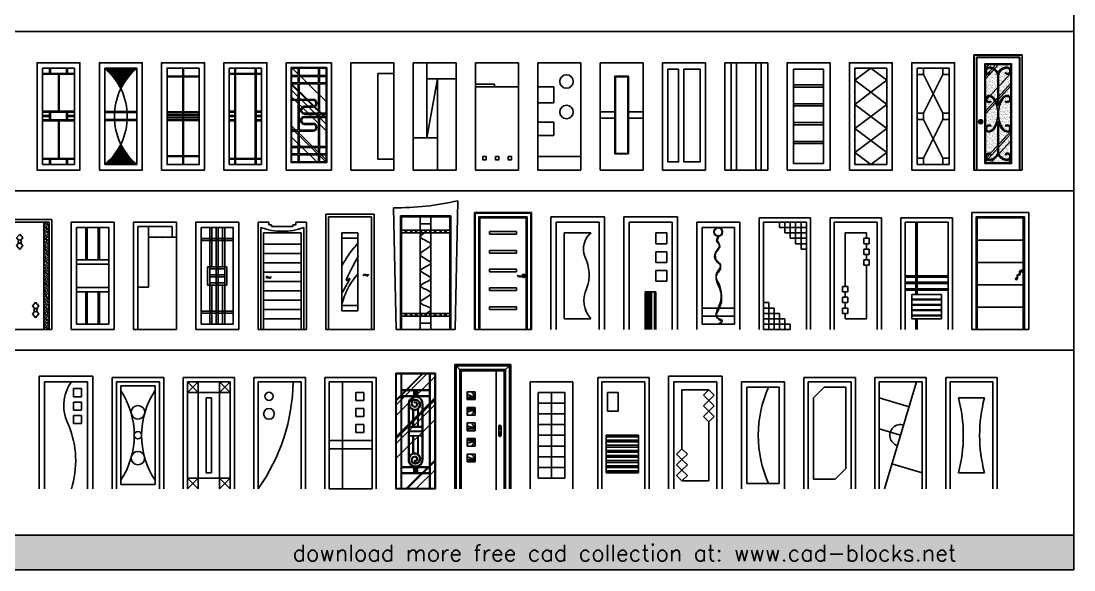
# Model space of a CAD drawing. Header units: millimetres. Extents: x 359 to 33527, y 260 to 20713.
# Drawn here: x 13904 to 33527, y 260 to 10499 of the extents above; entities that cross this region are included whole.
import ezdxf

# ---------------------------------------------------------------- set-up
doc = ezdxf.new("R2010")
doc.units = ezdxf.units.MM
doc.layers.add('www.cad-blocks.net', color=7, linetype='Continuous')
doc.styles.get("Standard").update_dxf_attribs({"font": 'arial.ttf'})

# ---------------------------------------------------------------- blocks, each defined once
blk = doc.blocks.new('A$C24C20697')
for p, q in [((700, 1900), (100, 1900)), ((100, 1900), (100, 100)), ((700, 1800), (100, 1800)), ((700, 1785), (100, 1785)), ((235, 1885), (235, 1800)), ((250, 1885), (250, 1800)), ((400, 1095), (400, 1785)), ((415, 1095), (415, 1785)), ((550, 1885), (550, 1800)), ((565, 1885), (565, 1800)), ((700, 100), (700, 1900)), ((100, 1095), (700, 1095)), ((100, 1080), (700, 1080)), ((100, 1015), (235, 1015)), ((100, 1000), (235, 1000)), ((235, 1080), (235, 935)), ((250, 1080), (250, 935)), ((550, 1080), (550, 935)), ((565, 1080), (565, 935)), ((700, 1015), (565, 1015)), ((700, 1000), (565, 1000)), ((100, 935), (700, 935)), ((100, 920), (700, 920)), ((400, 215), (400, 920)), ((415, 215), (415, 920)), ((100, 215), (700, 215)), ((100, 200), (700, 200)), ((235, 115), (235, 200)), ((250, 115), (250, 200)), ((550, 115), (550, 200)), ((565, 115), (565, 200)), ((700, 100), (700, 250)), ((0, 0), (800, 0)), ((100, 100), (700, 100))]:
    blk.add_line(p, q)
blk.add_lwpolyline([(800, 2000), (0, 2000), (0, 0), (800, 0)], close=True)
blk.add_lwpolyline([(0, 0), (0, 2000), (800, 2000), (800, 0)])
blk = doc.blocks.new('A$C612A4C18')
for p, q in [((700, 1900), (100, 1900)), ((100, 1900), (100, 100)), ((130, 1867), (661, 1870)), ((162, 1837), (629, 1840)), ((191, 1807), (600, 1809)), ((219, 1777), (572, 1779)), ((700, 100), (700, 1900)), ((245, 1748), (547, 1749)), ((269, 1718), (523, 1719)), ((292, 1688), (500, 1689)), ((313, 1658), (479, 1659)), ((333, 1628), (460, 1629)), ((352, 1598), (442, 1599)), ((369, 1568), (424, 1568)), ((100, 1090), (700, 1090)), ((100, 1075), (700, 1075)), ((100, 940), (700, 940)), ((100, 925), (700, 925)), ((355, 400), (445, 400)), ((372, 430), (428, 430)), ((224, 220), (576, 220)), ((249, 250), (551, 250)), ((273, 280), (527, 280)), ((296, 310), (504, 310)), ((317, 340), (483, 340)), ((337, 370), (463, 370)), ((100, 100), (700, 100)), ((134, 130), (666, 130)), ((166, 160), (634, 160)), ((196, 190), (604, 190))]:
    blk.add_line(p, q)
blk.add_lwpolyline([(800, 2000), (0, 2000), (0, 0), (800, 0)], close=True)
blk.add_lwpolyline([(0, 0), (0, 2000), (800, 2000), (800, 0)])
for centre, start, end in [((-654, 1000), 309.9662, 50.0338), ((1454, 1000), 129.9662, 230.0338)]:
    blk.add_arc(centre, 1174, start, end)
blk = doc.blocks.new('A$C40EE1792')
for p, q in [((393, 1900), (393, 1735)), ((408, 1900), (408, 1735)), ((100, 1750), (393, 1750)), ((100, 1735), (393, 1735)), ((393, 1735), (393, 923)), ((408, 1750), (700, 1750)), ((408, 1735), (408, 923)), ((408, 1735), (700, 1735)), ((100, 1088), (393, 1088)), ((100, 1073), (393, 1073)), ((100, 1038), (393, 1038)), ((100, 1023), (393, 1023)), ((100, 988), (393, 988)), ((393, 1073), (393, 1038)), ((393, 1023), (393, 988)), ((408, 1088), (700, 1088)), ((408, 1073), (408, 1038)), ((408, 1073), (700, 1073)), ((408, 1038), (700, 1038)), ((408, 1023), (408, 988)), ((408, 1023), (700, 1023)), ((408, 988), (700, 988)), ((100, 973), (393, 973)), ((100, 938), (393, 938)), ((100, 923), (393, 923)), ((393, 973), (393, 938)), ((393, 923), (393, 265)), ((408, 973), (408, 938)), ((408, 973), (700, 973)), ((408, 938), (700, 938)), ((408, 923), (700, 923)), ((408, 923), (408, 265)), ((100, 265), (393, 265)), ((100, 250), (393, 250)), ((393, 250), (393, 100)), ((408, 265), (700, 265)), ((408, 250), (408, 100)), ((408, 250), (700, 250)), ((700, 100), (700, 250)), ((0, 0), (800, 0))]:
    blk.add_line(p, q)
for points in [[(800, 2000), (0, 2000), (0, 0), (800, 0)], [(700, 1900), (100, 1900), (100, 100), (700, 100)]]:
    blk.add_lwpolyline(points, close=True)
blk.add_lwpolyline([(0, 0), (0, 2000), (800, 2000), (800, 0)])
blk = doc.blocks.new('A$C491B79A0')
for p, q in [((100, 1900), (100, 100)), ((700, 1900), (100, 1900)), ((200, 1800), (100, 1800)), ((200, 1785), (100, 1785)), ((200, 1900), (200, 100)), ((215, 1900), (215, 100)), ((585, 1800), (215, 1800)), ((585, 1785), (215, 1785)), ((585, 100), (585, 1900)), ((600, 100), (600, 1900)), ((700, 1800), (600, 1800)), ((700, 1785), (600, 1785)), ((700, 100), (700, 1900)), ((200, 1095), (100, 1095)), ((200, 1080), (100, 1080)), ((200, 1015), (100, 1015)), ((200, 1000), (100, 1000)), ((600, 1095), (700, 1095)), ((600, 1080), (700, 1080)), ((600, 1015), (700, 1015)), ((600, 1000), (700, 1000)), ((200, 935), (100, 935)), ((200, 920), (100, 920)), ((600, 935), (700, 935)), ((600, 920), (700, 920)), ((100, 215), (200, 215)), ((100, 200), (200, 200)), ((215, 215), (585, 215)), ((215, 200), (585, 200)), ((600, 215), (700, 215)), ((600, 200), (700, 200)), ((100, 100), (700, 100))]:
    blk.add_line(p, q)
blk.add_lwpolyline([(0, 0), (0, 2000), (800, 2000), (800, 0)])
blk.add_lwpolyline([(800, 2000), (0, 2000), (0, 0), (800, 0)], close=True)
blk = doc.blocks.new('A$C1D7B193E')
for p, q in [((0, 2000), (845, 2000)), ((0, 0), (845, 0))]:
    blk.add_line(p, q)
at = {"ltscale": 2}
for p, q in [((0, 2000), (0, 0)), ((845, 2000), (845, 0)), ((100, 1912), (738, 1284)), ((224, 1900), (224, 1764)), ((242, 1900), (242, 1764)), ((603, 1900), (603, 1764)), ((621, 1900), (621, 1764)), ((100, 1764), (224, 1764)), ((100, 1746), (224, 1746)), ((100, 1627), (224, 1627)), ((100, 1609), (738, 981)), ((100, 1609), (224, 1609)), ((100, 1589), (738, 961)), ((224, 1746), (224, 1627)), ((224, 1609), (224, 1318)), ((242, 1764), (603, 1764)), ((242, 1746), (603, 1746)), ((242, 1746), (242, 1627)), ((242, 1627), (603, 1627)), ((242, 1609), (603, 1609)), ((242, 1609), (242, 1318)), ((603, 1746), (603, 1627)), ((603, 1609), (603, 1061)), ((621, 1764), (745, 1764)), ((621, 1746), (621, 1627)), ((621, 1746), (745, 1746)), ((621, 1627), (745, 1627)), ((621, 1609), (621, 1061)), ((621, 1609), (745, 1609)), ((100, 1490), (738, 862)), ((100, 1365), (738, 737)), ((100, 1318), (224, 1318)), ((100, 1300), (224, 1300)), ((224, 1300), (224, 741)), ((242, 1318), (498, 1318)), ((242, 1300), (498, 1300)), ((242, 1300), (242, 741)), ((340, 1190), (498, 1190)), ((340, 1172), (498, 1172)), ((340, 1061), (603, 1061)), ((340, 1043), (603, 1043)), ((603, 999), (340, 999)), ((603, 1043), (603, 999)), ((621, 1061), (738, 1061)), ((621, 1043), (738, 1043)), ((621, 1043), (621, 999)), ((738, 999), (621, 999)), ((100, 824), (738, 196)), ((603, 981), (340, 981)), ((498, 870), (340, 870)), ((498, 852), (340, 852)), ((603, 981), (603, 441)), ((621, 981), (621, 441)), ((738, 981), (621, 981)), ((100, 778), (738, 150)), ((224, 741), (100, 741)), ((224, 723), (100, 723)), ((100, 613), (570, 150)), ((224, 723), (224, 441)), ((498, 741), (242, 741)), ((498, 723), (242, 723)), ((242, 723), (242, 441)), ((100, 441), (224, 441)), ((100, 423), (224, 423)), ((224, 423), (224, 304)), ((242, 441), (603, 441)), ((242, 423), (603, 423)), ((242, 423), (242, 304)), ((603, 423), (603, 304)), ((621, 441), (745, 441)), ((621, 423), (621, 304)), ((621, 423), (745, 423)), ((100, 304), (224, 304)), ((100, 286), (224, 286)), ((224, 286), (224, 150)), ((242, 304), (603, 304)), ((242, 286), (603, 286)), ((242, 286), (242, 150)), ((603, 286), (603, 150)), ((621, 304), (745, 304)), ((621, 286), (745, 286)), ((621, 286), (621, 150))]:
    blk.add_line(p, q, dxfattribs=at)
for points in [[(755, 1910), (90, 1910), (90, 140), (755, 140)], [(745, 1900), (100, 1900), (100, 150), (745, 150)]]:
    blk.add_lwpolyline(points, close=True, dxfattribs=at)
for centre, radius, start, end in [((340, 1116), 73.3, 90, 270), ((498, 1245), 73.3, 270, 90), ((498, 1245), 55.3, 270, 90), ((340, 925), 73.3, 90, 270), ((340, 1116), 55.3, 90, 270), ((340, 925), 55.3, 90, 270), ((498, 797), 73.3, 270, 90), ((498, 797), 55.3, 270, 90)]:
    blk.add_arc(centre, radius, start, end, dxfattribs=at)
blk = doc.blocks.new('A$C70FF5EA7')
for p, q in [((0, 2000), (0, 0)), ((800, 2000), (0, 2000)), ((800, 0), (800, 2000)), ((500, 200), (500, 1800)), ((800, 1800), (500, 1800)), ((500, 200), (800, 200)), ((0, 0), (800, 0))]:
    blk.add_line(p, q)
blk = doc.blocks.new('A$C3909035F')
for p, q in [((0, 2000), (0, 0)), ((0, 2000), (0, 0)), ((800, 2000), (0, 2000)), ((800, 2000), (0, 2000)), ((250, 2000), (250, 600)), ((250, 2000), (250, 600)), ((800, 0), (800, 2000)), ((800, 0), (800, 2000)), ((800, 1700), (250, 1700)), ((800, 1700), (250, 1700)), ((450, 1700), (250, 600)), ((450, 1700), (250, 600)), ((450, 0), (450, 1700)), ((450, 0), (450, 1700)), ((0, 600), (450, 600)), ((0, 600), (450, 600)), ((0, 0), (800, 0)), ((0, 0), (800, 0))]:
    blk.add_line(p, q)
blk = doc.blocks.new('A$C1D697999')
for p, q in [((0, 2000), (0, 0)), ((800, 2000), (0, 2000)), ((800, 0), (800, 2000)), ((350, 1600), (0, 1600)), ((350, 1600), (350, 1550)), ((800, 1550), (0, 1550)), ((0, 0), (800, 0))]:
    blk.add_line(p, q)
for points in [[(133, 251), (199, 251), (199, 191), (133, 191)], [(369, 251), (435, 251), (435, 191), (369, 191)], [(605, 251), (671, 251), (671, 191), (605, 191)]]:
    blk.add_lwpolyline(points, close=True)
blk = doc.blocks.new('A$C64D426F0')
for p, q in [((0, 2000), (0, 0)), ((800, 2000), (0, 2000)), ((800, 0), (800, 2000)), ((300, 1550), (0, 1550)), ((300, 1550), (300, 1250)), ((300, 1250), (0, 1250)), ((300, 892), (0, 892)), ((300, 892), (300, 642)), ((300, 642), (0, 642)), ((0, 250), (800, 250)), ((0, 0), (800, 0))]:
    blk.add_line(p, q)
for centre in [(533, 1651), (533, 1082)]:
    blk.add_circle(centre, 126)
blk = doc.blocks.new('A$C634519FC')
for p, q in [((0, 2000), (0, 0)), ((800, 2000), (0, 2000)), ((800, 0), (800, 2000)), ((275, 1750), (275, 300)), ((525, 1750), (275, 1750)), ((525, 1740), (275, 1740)), ((285, 1750), (285, 300)), ((515, 300), (515, 1750)), ((525, 300), (525, 1750)), ((275, 1085), (0, 1085)), ((525, 1085), (800, 1085)), ((275, 965), (0, 965)), ((525, 965), (800, 965)), ((275, 310), (525, 310)), ((275, 300), (525, 300)), ((0, 0), (800, 0))]:
    blk.add_line(p, q)
blk = doc.blocks.new('A$C5ADC2CB4')
for p, q in [((0, 2000), (0, 0)), ((800, 2000), (0, 2000)), ((800, 0), (800, 2000)), ((0, 0), (800, 0))]:
    blk.add_line(p, q)
for points in [[(300, 1880), (100, 1880), (100, 150), (300, 150)], [(700, 1880), (400, 1880), (400, 150), (700, 150)]]:
    blk.add_lwpolyline(points, close=True)
blk = doc.blocks.new('A$C50D0129F')
for p, q in [((0, 2000), (0, 0)), ((800, 2000), (0, 2000)), ((120, 2000), (120, 0)), ((220, 2000), (220, 0)), ((580, 0), (580, 2000)), ((680, 0), (680, 2000)), ((800, 0), (800, 2000)), ((0, 0), (800, 0))]:
    blk.add_line(p, q)
blk = doc.blocks.new('A$C283D79BB')
for p, q in [((120, 1880), (120, 120)), ((680, 1880), (120, 1880)), ((680, 120), (680, 1880)), ((120, 1588), (680, 1588)), ((120, 1548), (680, 1548)), ((120, 1236), (680, 1236)), ((120, 1196), (680, 1196)), ((120, 884), (680, 884)), ((120, 844), (680, 844)), ((120, 532), (680, 532)), ((120, 492), (680, 492)), ((120, 120), (680, 120))]:
    blk.add_line(p, q)
blk.add_lwpolyline([(0, 0), (800, 0), (800, 2000), (0, 2000)], close=True)
for p in [(120, 1528), (120, 1176), (120, 824), (120, 472)]:
    blk.add_point(p)
blk = doc.blocks.new('A$C7F584BCD')
for p, q in [((100, 1900), (100, 100)), ((100, 1675), (400, 1900)), ((700, 1900), (100, 1900)), ((400, 1900), (700, 1675)), ((700, 100), (700, 1900)), ((400, 1450), (100, 1675)), ((700, 1675), (400, 1450)), ((100, 1225), (400, 1450)), ((400, 1450), (700, 1225)), ((400, 1000), (100, 1225)), ((700, 1225), (400, 1000)), ((100, 775), (400, 1000)), ((400, 1000), (700, 775)), ((400, 550), (100, 775)), ((700, 775), (400, 550)), ((100, 325), (400, 550)), ((400, 550), (700, 325)), ((400, 100), (100, 325)), ((700, 325), (400, 100)), ((100, 100), (700, 100))]:
    blk.add_line(p, q)
blk.add_lwpolyline([(0, 0), (800, 0), (800, 2000), (0, 2000)], close=True)
for p in [(100, 1450), (700, 1540), (700, 1180), (100, 1000), (700, 820), (100, 550), (700, 460)]:
    blk.add_point(p)
blk = doc.blocks.new('A$C7D0E1F3E')
for p, q in [((100, 1900), (100, 100)), ((700, 1900), (100, 1900)), ((220, 1780), (100, 1780)), ((220, 1900), (220, 1780)), ((220, 1780), (580, 1060)), ((580, 1780), (220, 1060)), ((580, 1780), (580, 1900)), ((700, 1780), (580, 1780)), ((700, 100), (700, 1900)), ((100, 1060), (220, 1060)), ((220, 1060), (220, 940)), ((580, 940), (580, 1060)), ((580, 1060), (700, 1060)), ((100, 940), (220, 940)), ((220, 940), (580, 220)), ((580, 940), (220, 220)), ((580, 940), (700, 940)), ((100, 220), (220, 220)), ((220, 220), (220, 100)), ((580, 100), (580, 220)), ((580, 220), (700, 220)), ((100, 100), (700, 100))]:
    blk.add_line(p, q)
blk.add_lwpolyline([(0, 0), (800, 0), (800, 2000), (0, 2000)], close=True)
blk = doc.blocks.new('A$C395D13B7')
h = blk.add_hatch()
h.set_pattern_fill('AR-SAND', color=256, scale=25, style=0)
h.set_pattern_definition([(37.5, (10324.825, 2829.068), (-1.57483, 48.1706), [0, -38, 0, -42.5, 0, -40.625]), (7.5, (10324.825, 2829.07), (44.2444, 70.55365), [0, -20.5, 0, -34.25, 0, -13.125]), (327.5, (10294.075, 2829.068), (77.85355, 0.14148), [0, -12.5, 0, -45, 0, -58.75]), (317.5, (10294.075, 2829.07), (75.15317, 21.9419), [0, -6.25, 0, -29.5, 0, -33.75])])
h.paths.add_polyline_path([(685, 1965), (215, 1965), (215, 135), (685, 135)])
for p, q in [((0, 0), (0, 2150)), ((0, 2150), (900, 2150)), ((5, 0), (5, 2145)), ((5, 2145), (895, 2145)), ((45, 0), (45, 2105)), ((45, 2105), (855, 2105)), ((50, 0), (50, 2100)), ((50, 2100), (850, 2100)), ((215, 1699), (455, 1965)), ((215, 1753), (406, 1965)), ((215, 1893), (280, 1965)), ((850, 0), (850, 2100)), ((855, 0), (855, 2105)), ((895, 0), (895, 2145)), ((900, 0), (900, 2150)), ((215, 1290), (685, 1809)), ((308, 1820), (321, 1812)), ((592, 1820), (579, 1812)), ((215, 1100), (685, 1619)), ((442, 1188), (442, 1764)), ((457, 1188), (457, 1764)), ((215, 1050), (685, 1569)), ((312, 1285), (321, 1273)), ((588, 1285), (579, 1273)), ((312, 815), (321, 827)), ((442, 336), (442, 912)), ((457, 336), (457, 912)), ((588, 815), (579, 827)), ((215, 206), (685, 726)), ((215, 155), (685, 674)), ((312, 135), (685, 547)), ((308, 280), (321, 288)), ((592, 280), (579, 288)), ((0, 0), (900, 0)), ((637, 135), (685, 188))]:
    blk.add_line(p, q)
for points in [[(200, 120), (200, 1980), (700, 1980), (700, 120)], [(215, 135), (215, 1965), (685, 1965), (685, 135)]]:
    blk.add_lwpolyline(points, close=True)
for points in [[(450, 1801, 0.287527), (311, 1917, 0.469518), (215, 1850, 0.792924), (321, 1812)], [(442, 1764, 0.346662), (308, 1902, 0.475468), (230, 1848, 0.79539), (308, 1820)], [(450, 1801, -0.287527), (589, 1917, -0.469518), (685, 1850, -0.792924), (579, 1812)], [(457, 1764, -0.346662), (592, 1902, -0.475468), (670, 1848, -0.79539), (592, 1820)], [(442, 1188, 0.085907), (376, 1335, 0.229401), (285, 1390, 1.430416), (321, 1273)], [(443, 1051, 0.160728), (363, 1326, 0.228973), (283, 1375, 1.425293), (312, 1285, 1.425293)], [(457, 1188, -0.085907), (524, 1335, -0.229401), (615, 1390, -1.430416), (579, 1273)], [(457, 1051, -0.160728), (537, 1326, -0.228973), (617, 1375, -1.425293), (588, 1285, -1.425293)], [(443, 1051, -0.161217), (363, 774, -0.228973), (283, 725, -1.425293), (312, 815, -1.425293)], [(457, 1051, 0.161217), (537, 774, 0.228973), (617, 725, 1.425293), (588, 815, 1.425293)], [(442, 912, -0.085907), (376, 765, -0.229401), (285, 710, -1.430416), (321, 827)], [(457, 912, 0.085907), (524, 765, 0.229401), (615, 710, 1.430416), (579, 827)], [(450, 299, -0.287527), (311, 183, -0.469518), (215, 250, -0.792924), (321, 288)], [(443, 337, -0.347991), (308, 198, -0.475468), (230, 252, -0.79539), (308, 280, -0.79539)], [(450, 299, 0.287527), (589, 183, 0.469518), (685, 250, 0.792924), (579, 288)], [(457, 337, 0.347991), (592, 198, 0.475468), (670, 252, 0.79539), (592, 280, 0.79539)]]:
    blk.add_lwpolyline(points, format="xyb")
for radius in [38, 33, 10.4]:
    blk.add_circle((125, 900), radius)
blk = doc.blocks.new('A$C77E43450')
h = blk.add_hatch()
h.set_pattern_fill('ANSI33', color=256, scale=200, angle=90, style=0)
h.set_pattern_definition([(135, (-2685.69, -84700.335), (-35.35534, -35.35534), []), (135, (-2685.69, -84664.98), (-35.35534, -35.35534), [25, -12.5])])
h.paths.add_polyline_path([(150, 2000), (50, 2000), (50, 0), (150, 0)])
h.paths.add_polyline_path([(850, 2000), (750, 2000), (750, 0), (850, 0)])
for p, q in [((0, 2050), (0, 0)), ((0, 2050), (0, 0)), ((0, 2050), (900, 2050)), ((900, 2050), (0, 2050)), ((50, 2000), (50, 0)), ((50, 2000), (50, 0)), ((50, 0), (50, 2000)), ((50, 2000), (850, 2000)), ((850, 2000), (50, 2000)), ((50, 2000), (850, 2000)), ((150, 0), (150, 2000)), ((750, 2000), (750, 0)), ((850, 0), (850, 2000)), ((850, 2000), (850, 0)), ((900, 0), (900, 2050)), ((303, 1780), (243, 1710)), ((363, 1710), (303, 1780)), ((243, 1710), (287, 1658)), ((243, 1563), (288, 1616)), ((269, 1638), (303, 1677)), ((303, 1598), (269, 1638)), ((303, 1677), (337, 1638)), ((337, 1638), (303, 1598)), ((318, 1616), (363, 1563)), ((319, 1658), (363, 1710)), ((303, 1493), (243, 1563)), ((363, 1563), (303, 1493)), ((537, 437), (597, 507)), ((582, 384), (537, 437)), ((563, 362), (597, 402)), ((597, 507), (657, 437)), ((597, 402), (631, 362)), ((657, 437), (612, 384)), ((581, 342), (537, 290)), ((537, 290), (597, 220)), ((597, 323), (563, 362)), ((631, 362), (597, 323)), ((597, 220), (657, 290)), ((657, 290), (613, 342)), ((0, 0), (900, 0)), ((850, 0), (50, 0))]:
    blk.add_line(p, q)
blk = doc.blocks.new('A$C2B7B7CAF')
for p, q in [((270, 1300), (270, 1900)), ((300, 1300), (300, 1900)), ((500, 1300), (500, 1900)), ((530, 1300), (530, 1900)), ((100, 1300), (700, 1300)), ((100, 1220), (700, 1220)), ((100, 780), (700, 780)), ((100, 700), (700, 700)), ((270, 700), (270, 100)), ((300, 700), (300, 100)), ((500, 700), (500, 100)), ((530, 700), (530, 100))]:
    blk.add_line(p, q)
for points in [[(0, 0), (800, 0), (800, 2000), (0, 2000)], [(100, 100), (700, 100), (700, 1900), (100, 1900)]]:
    blk.add_lwpolyline(points, close=True)
for p in [(300, 1300), (500, 1300)]:
    blk.add_point(p)
blk = doc.blocks.new('A$C09867E7D')
for p, q in [((80, 1920), (80, 0)), ((280, 1920), (280, 787)), ((800, 1720), (280, 1720)), ((80, 787), (280, 787))]:
    blk.add_line(p, q)
blk.add_lwpolyline([(0, 0), (800, 0), (800, 2000), (0, 2000)], close=True)
blk.add_lwpolyline([(720, 1720), (720, 1920), (80, 1920)])
for p in [(410, 1720), (540, 1720), (670, 1720)]:
    blk.add_point(p)
blk = doc.blocks.new('A$C268E40A6')
for p, q in [((260, 100), (260, 1900)), ((300, 1171), (300, 1900)), ((380, 100), (380, 1900)), ((420, 100), (420, 1900)), ((500, 1171), (500, 1900)), ((540, 100), (540, 1900)), ((100, 1699), (700, 1699)), ((100, 1659), (700, 1659)), ((220, 1171), (580, 1171)), ((220, 829), (220, 1171)), ((260, 1131), (540, 1131)), ((260, 1020), (540, 1020)), ((580, 829), (580, 1171)), ((220, 829), (580, 829)), ((260, 980), (540, 980)), ((260, 869), (540, 869)), ((300, 100), (300, 829)), ((500, 100), (500, 829)), ((100, 341), (700, 341)), ((100, 301), (700, 301))]:
    blk.add_line(p, q)
for points in [[(0, 0), (800, 0), (800, 2000), (0, 2000)], [(100, 100), (700, 100), (700, 1900), (100, 1900)]]:
    blk.add_lwpolyline(points, close=True)
blk = doc.blocks.new('A$C0CE30B9D')
for p, q in [((0, 0), (0, 2000)), ((0, 2000), (200, 2000)), ((200, 2000), (200, 1950)), ((700, 1950), (700, 2000)), ((700, 2000), (900, 2000)), ((900, 2000), (900, 0)), ((50, 0), (50, 1900)), ((100, 0), (100, 1800)), ((100, 1800), (800, 1800)), ((200, 1950), (250, 1950)), ((250, 1950), (250, 1920)), ((250, 1920), (650, 1920)), ((650, 1950), (700, 1950)), ((650, 1920), (650, 1950)), ((800, 1800), (800, 0)), ((850, 1900), (850, 0)), ((100, 1593), (800, 1593)), ((100, 1418), (800, 1418)), ((100, 1244), (800, 1244)), ((100, 1069), (800, 1069)), ((100, 894), (800, 894)), ((100, 720), (800, 720)), ((100, 545), (800, 545)), ((100, 370), (800, 370)), ((0, 0), (900, 0)), ((100, 196), (800, 196))]:
    blk.add_line(p, q)
for centre, radius, start, end in [((450, 3050), 1218, 250.8271, 289.1729), ((166, 975), 14.1, 40.8255, 328.161)]:
    blk.add_arc(centre, radius, start, end)
blk.add_spline([(165, 976), (169, 981), (191, 980), (199, 972), (232, 977), (238, 983), (241, 981), (229, 965), (207, 959), (183, 969), (169, 966), (164, 974), (164, 977)], degree=3)
blk = doc.blocks.new('A$C1A252CCD')
for p, q in [((0, 2150), (0, 0)), ((900, 2150), (0, 2150)), ((50, 2100), (50, 0)), ((850, 2100), (50, 2100)), ((850, 0), (850, 2100)), ((900, 0), (900, 2150)), ((300, 1800), (300, 350)), ((600, 1800), (300, 1800)), ((600, 350), (600, 1800)), ((300, 1700), (600, 1700)), ((300, 450), (600, 450)), ((300, 350), (600, 350)), ((0, 0), (900, 0))]:
    blk.add_line(p, q)
for points in [[(303, 1196), (444, 1415), (598, 1609)], [(299, 676), (425, 940), (421, 936), (602, 1362)], [(299, 468), (418, 779), (602, 1044)], [(690, 1009), (731, 1029), (769, 1016), (797, 1021), (778, 998), (751, 1007), (736, 1018), (690, 1009)]]:
    blk.add_spline(points, degree=3)
blk = doc.blocks.new('A$C09C75CC9')
for p, q in [((1200, 2402), (1150, 0)), ((50, 0), (0, 2270)), ((130, 2120), (130, 0)), ((1070, 2120), (130, 2120)), ((150, 2100), (150, 0)), ((1050, 2100), (150, 2100)), ((500, 2100), (500, 0)), ((500, 1970), (700, 1970)), ((700, 2100), (700, 0)), ((1050, 0), (1050, 2100)), ((1070, 0), (1070, 2120)), ((1050, 1850), (150, 1850)), ((1050, 1800), (150, 1800)), ((221, 1846), (243, 1846)), ((221, 1805), (221, 1846)), ((243, 1805), (221, 1805)), ((230, 1837), (235, 1837)), ((230, 1812), (230, 1837)), ((235, 1812), (230, 1812)), ((235, 1837), (235, 1812)), ((243, 1846), (243, 1805)), ((323, 1846), (345, 1846)), ((323, 1805), (323, 1846)), ((345, 1805), (323, 1805)), ((332, 1837), (337, 1837)), ((332, 1812), (332, 1837)), ((337, 1812), (332, 1812)), ((337, 1837), (337, 1812)), ((345, 1846), (345, 1805)), ((412, 1846), (434, 1846)), ((412, 1805), (412, 1846)), ((434, 1805), (412, 1805)), ((421, 1837), (427, 1837)), ((421, 1812), (421, 1837)), ((427, 1812), (421, 1812)), ((427, 1837), (427, 1812)), ((434, 1846), (434, 1805)), ((504, 1846), (525, 1846)), ((504, 1805), (504, 1846)), ((525, 1805), (504, 1805)), ((513, 1837), (518, 1837)), ((513, 1812), (513, 1837)), ((518, 1812), (513, 1812)), ((518, 1837), (518, 1812)), ((525, 1846), (525, 1805)), ((589, 1846), (611, 1846)), ((589, 1805), (589, 1846)), ((611, 1805), (589, 1805)), ((598, 1837), (604, 1837)), ((598, 1812), (598, 1837)), ((604, 1812), (598, 1812)), ((604, 1837), (604, 1812)), ((611, 1846), (611, 1805)), ((679, 1846), (700, 1846)), ((679, 1805), (679, 1846)), ((700, 1805), (679, 1805)), ((688, 1837), (693, 1837)), ((688, 1812), (688, 1837)), ((693, 1812), (688, 1812)), ((693, 1837), (693, 1812)), ((700, 1846), (700, 1805)), ((768, 1846), (790, 1846)), ((768, 1805), (768, 1846)), ((790, 1805), (768, 1805)), ((777, 1837), (783, 1837)), ((777, 1812), (777, 1837)), ((783, 1812), (777, 1812)), ((783, 1837), (783, 1812)), ((790, 1846), (790, 1805)), ((870, 1846), (892, 1846)), ((870, 1805), (870, 1846)), ((892, 1805), (870, 1805)), ((879, 1837), (884, 1837)), ((879, 1812), (879, 1837)), ((884, 1812), (879, 1812)), ((884, 1837), (884, 1812)), ((892, 1846), (892, 1805)), ((960, 1846), (981, 1846)), ((960, 1805), (960, 1846)), ((981, 1805), (960, 1805)), ((968, 1837), (974, 1837)), ((968, 1812), (968, 1837)), ((974, 1812), (968, 1812)), ((974, 1837), (974, 1812)), ((981, 1846), (981, 1805)), ((150, 300), (1050, 300)), ((150, 250), (1050, 250)), ((221, 296), (243, 296)), ((221, 255), (221, 296)), ((243, 255), (221, 255)), ((230, 287), (235, 287)), ((230, 262), (230, 287)), ((235, 262), (230, 262)), ((235, 287), (235, 262)), ((243, 296), (243, 255)), ((323, 296), (345, 296)), ((323, 255), (323, 296)), ((345, 255), (323, 255)), ((332, 287), (337, 287)), ((332, 262), (332, 287)), ((337, 262), (332, 262)), ((337, 287), (337, 262)), ((345, 296), (345, 255)), ((412, 296), (434, 296)), ((412, 255), (412, 296)), ((434, 255), (412, 255)), ((421, 287), (427, 287)), ((421, 262), (421, 287)), ((427, 262), (421, 262)), ((427, 287), (427, 262)), ((434, 296), (434, 255)), ((504, 296), (525, 296)), ((504, 255), (504, 296)), ((525, 255), (504, 255)), ((513, 287), (518, 287)), ((513, 262), (513, 287)), ((518, 262), (513, 262)), ((518, 287), (518, 262)), ((525, 296), (525, 255)), ((589, 296), (611, 296)), ((589, 255), (589, 296)), ((611, 255), (589, 255)), ((598, 287), (604, 287)), ((598, 262), (598, 287)), ((604, 262), (598, 262)), ((604, 287), (604, 262)), ((611, 296), (611, 255)), ((679, 296), (700, 296)), ((679, 255), (679, 296)), ((700, 255), (679, 255)), ((688, 287), (693, 287)), ((688, 262), (688, 287)), ((693, 262), (688, 262)), ((693, 287), (693, 262)), ((700, 296), (700, 255)), ((768, 296), (790, 296)), ((768, 255), (768, 296)), ((790, 255), (768, 255)), ((777, 287), (783, 287)), ((777, 262), (777, 287)), ((783, 262), (777, 262)), ((783, 287), (783, 262)), ((790, 296), (790, 255)), ((870, 296), (892, 296)), ((870, 255), (870, 296)), ((892, 255), (870, 255)), ((879, 287), (884, 287)), ((879, 262), (879, 287)), ((884, 262), (879, 262)), ((884, 287), (884, 262)), ((892, 296), (892, 255)), ((960, 296), (981, 296)), ((960, 255), (960, 296)), ((981, 255), (960, 255)), ((968, 287), (974, 287)), ((968, 262), (968, 287)), ((974, 262), (968, 262)), ((974, 287), (974, 262)), ((981, 296), (981, 255)), ((50, 0), (1150, 0)), ((700, 120), (500, 120))]:
    blk.add_line(p, q)
blk.add_arc((82, 7070), 4800, 269.0238, 283.4717)
blk.add_open_spline([(578, 1800), (521, 1772), (435, 1700), (874, 1590), (308, 1394), (891, 1232), (313, 1105), (885, 945), (317, 813), (895, 683), (319, 496), (772, 411), (674, 334), (608, 300)], degree=3, knots=[82.290789, 82.290789, 82.290789, 82.290789, 229.088028, 458.176063, 717.040134, 963.354076, 1213.217322, 1453.560192, 1682.648228, 1924.816025, 2177.30863, 2404.272706, 2564.732525, 2564.732525, 2564.732525, 2564.732525])
blk = doc.blocks.new('A$C182B4031')
for p, q in [((0, 0), (0, 2180)), ((0, 2180), (1060, 2180)), ((10, 0), (10, 2170)), ((10, 2170), (1050, 2170)), ((1050, 2170), (1050, 0)), ((1060, 2180), (1060, 0)), ((80, 2100), (80, 0)), ((980, 2100), (80, 2100)), ((100, 2080), (100, 0)), ((960, 2080), (100, 2080)), ((960, 0), (960, 2080)), ((980, 0), (980, 2100)), ((780, 1825), (280, 1825)), ((280, 1825), (280, 1775)), ((280, 1775), (780, 1775)), ((780, 1775), (780, 1825)), ((780, 1475), (280, 1475)), ((280, 1475), (280, 1425)), ((280, 1425), (780, 1425)), ((780, 1425), (780, 1475)), ((780, 1125), (280, 1125)), ((280, 1125), (280, 1075)), ((280, 1075), (780, 1075)), ((780, 1075), (780, 1125)), ((780, 775), (280, 775)), ((280, 775), (280, 725)), ((280, 725), (780, 725)), ((780, 725), (780, 775)), ((780, 425), (280, 425)), ((280, 425), (280, 375)), ((780, 375), (780, 425)), ((280, 375), (780, 375)), ((80, 0), (0, 0)), ((80, 0), (980, 0)), ((1060, 0), (980, 0))]:
    blk.add_line(p, q)
blk.add_arc((917, 1000), 30, 193.2879, 163.3511)
blk.add_spline([(802, 1002), (842, 980), (903, 991), (922, 985), (930, 1002), (910, 1015), (876, 1002), (848, 992), (811, 1003), (801, 1006), (802, 1002)], degree=3)
blk = doc.blocks.new('A$C256F6F51')
for p, q in [((0, 2100), (0, 0)), ((1000, 2100), (0, 2100)), ((100, 2000), (100, 0)), ((900, 2000), (100, 2000)), ((900, 0), (900, 2000)), ((1000, 0), (1000, 2100)), ((250, 1800), (250, 200)), ((750, 1800), (250, 1800)), ((250, 200), (750, 200))]:
    blk.add_line(p, q)
for centre, radius, start, end in [((995, 1500), 387, 129.1395, 201.2827), ((-32, 1020), 747, 339.4737, 26.9883), ((1123, 540), 505, 154.4346, 222.3827)]:
    blk.add_arc(centre, radius, start, end)
blk = doc.blocks.new('A$C1A147157')
for p, q in [((1000, 2100), (0, 2100)), ((0, 2100), (0, 0)), ((100, 2000), (100, 0)), ((900, 2000), (100, 2000)), ((900, 0), (900, 2000)), ((1000, 0), (1000, 2100)), ((800, 1800), (600, 1800)), ((600, 1800), (600, 1600)), ((800, 1600), (800, 1800)), ((600, 1600), (800, 1600)), ((600, 1450), (600, 1250)), ((800, 1450), (600, 1450)), ((800, 1250), (800, 1450)), ((600, 1250), (800, 1250)), ((800, 1100), (600, 1100)), ((600, 1100), (600, 900)), ((800, 900), (800, 1100)), ((600, 900), (800, 900)), ((400, 700), (400, 0)), ((600, 700), (400, 700)), ((432, 700), (432, 0)), ((460, 700), (460, 0)), ((487, 700), (487, 0)), ((517, 700), (517, 0)), ((572, 700), (572, 0)), ((600, 0), (600, 700))]:
    blk.add_line(p, q)
blk = doc.blocks.new('A$C290F22B4')
for p, q in [((0, 2000), (0, 0)), ((800, 2000), (0, 2000)), ((800, 0), (800, 2000)), ((100, 1900), (100, 100)), ((700, 1900), (100, 1900)), ((700, 100), (700, 1900)), ((100, 400), (700, 400)), ((100, 250), (700, 250)), ((100, 100), (700, 100))]:
    blk.add_line(p, q)
for radius in [80.9, 75]:
    blk.add_circle((400, 1819), radius)
for points in [[(407, 1739), (371, 1642), (430, 1562), (384, 1474), (337, 1326), (443, 1208), (359, 1022), (409, 858), (418, 449), (363, 297), (375, 221), (477, 166), (400, 100)], [(413, 1731), (384, 1659), (396, 1630), (422, 1562), (359, 1452), (346, 1360), (375, 1263), (434, 1204), (439, 1132), (367, 1010), (363, 942), (434, 740), (451, 487), (384, 326), (371, 234), (434, 175), (468, 149), (430, 103)]]:
    blk.add_spline(points, degree=3)
blk = doc.blocks.new('A$C41F037AA')
for p, q in [((0, 2080), (0, 0)), ((960, 2080), (0, 2080)), ((80, 2000), (80, 0)), ((880, 2000), (80, 2000)), ((480, 2000), (380, 2000)), ((380, 2000), (380, 1900)), ((580, 2000), (480, 2000)), ((480, 2000), (480, 1900)), ((480, 1900), (480, 2000)), ((580, 1900), (580, 2000)), ((680, 2000), (580, 2000)), ((580, 2000), (580, 1900)), ((780, 2000), (680, 2000)), ((680, 2000), (680, 1900)), ((680, 1900), (680, 2000)), ((880, 2000), (780, 2000)), ((780, 2000), (780, 1900)), ((780, 1900), (780, 2000)), ((880, 0), (880, 2000)), ((880, 1900), (880, 2000)), ((960, 0), (960, 2080)), ((380, 1900), (480, 1900)), ((480, 1900), (580, 1900)), ((580, 1900), (480, 1900)), ((480, 1900), (480, 1800)), ((480, 1800), (580, 1800)), ((580, 1900), (680, 1900)), ((680, 1900), (580, 1900)), ((580, 1900), (580, 1800)), ((580, 1800), (580, 1900)), ((680, 1800), (580, 1800)), ((580, 1800), (580, 1700)), ((580, 1800), (680, 1800)), ((680, 1900), (780, 1900)), ((780, 1900), (680, 1900)), ((680, 1800), (680, 1900)), ((680, 1900), (680, 1800)), ((780, 1800), (680, 1800)), ((680, 1800), (780, 1800)), ((680, 1800), (680, 1700)), ((680, 1700), (680, 1800)), ((780, 1900), (880, 1900)), ((780, 1800), (780, 1900)), ((880, 1900), (780, 1900)), ((780, 1900), (780, 1800)), ((880, 1800), (780, 1800)), ((780, 1800), (780, 1700)), ((780, 1700), (780, 1800)), ((780, 1800), (880, 1800)), ((880, 1800), (880, 1900)), ((880, 1700), (880, 1800)), ((580, 1700), (680, 1700)), ((680, 1700), (780, 1700)), ((780, 1700), (680, 1700)), ((680, 1700), (680, 1600)), ((680, 1600), (780, 1600)), ((780, 1700), (880, 1700)), ((880, 1700), (780, 1700)), ((780, 1700), (780, 1600)), ((780, 1600), (780, 1700)), ((780, 1600), (880, 1600)), ((880, 1600), (780, 1600)), ((780, 1600), (780, 1500)), ((880, 1600), (880, 1700)), ((880, 1500), (880, 1600)), ((780, 1500), (880, 1500)), ((180, 500), (80, 500)), ((80, 500), (80, 400)), ((80, 400), (80, 300)), ((80, 400), (180, 400)), ((180, 400), (80, 400)), ((180, 400), (180, 500)), ((180, 400), (180, 300)), ((180, 300), (180, 400)), ((280, 400), (180, 400)), ((280, 300), (280, 400)), ((80, 300), (180, 300)), ((180, 300), (80, 300)), ((80, 300), (80, 200)), ((80, 200), (180, 200)), ((180, 200), (80, 200)), ((80, 200), (80, 100)), ((180, 300), (280, 300)), ((280, 300), (180, 300)), ((180, 300), (180, 200)), ((180, 200), (180, 300)), ((180, 200), (280, 200)), ((180, 100), (180, 200)), ((280, 200), (180, 200)), ((180, 200), (180, 100)), ((380, 300), (280, 300)), ((280, 300), (280, 200)), ((280, 200), (280, 300)), ((280, 200), (380, 200)), ((280, 100), (280, 200)), ((380, 200), (280, 200)), ((280, 200), (280, 100)), ((380, 200), (380, 300)), ((480, 200), (380, 200)), ((380, 200), (380, 100)), ((380, 100), (380, 200)), ((480, 100), (480, 200)), ((80, 100), (180, 100)), ((180, 100), (80, 100)), ((80, 100), (80, 0)), ((80, 0), (180, 0)), ((180, 100), (280, 100)), ((280, 100), (180, 100)), ((180, 100), (180, 0)), ((180, 0), (180, 100)), ((180, 0), (280, 0)), ((280, 100), (380, 100)), ((380, 100), (280, 100)), ((280, 100), (280, 0)), ((280, 0), (280, 100)), ((280, 0), (380, 0)), ((380, 100), (480, 100)), ((480, 100), (380, 100)), ((380, 100), (380, 0)), ((380, 0), (380, 100)), ((380, 0), (480, 0)), ((580, 100), (480, 100)), ((480, 100), (480, 0)), ((480, 0), (480, 100)), ((480, 0), (580, 0)), ((580, 0), (580, 100))]:
    blk.add_line(p, q)
blk = doc.blocks.new('A$C68CC1F30')
for p, q in [((0, 2080), (0, 0)), ((960, 2080), (0, 2080)), ((80, 2000), (80, 0)), ((880, 2000), (80, 2000)), ((880, 0), (880, 2000)), ((960, 0), (960, 2080)), ((280, 1800), (280, 800)), ((680, 1800), (280, 1800)), ((680, 1700), (680, 1800)), ((730, 1700), (630, 1700)), ((630, 1700), (630, 1600)), ((630, 1600), (730, 1600)), ((680, 1500), (680, 1600)), ((730, 1600), (730, 1700)), ((730, 1500), (630, 1500)), ((630, 1500), (630, 1400)), ((630, 1400), (730, 1400)), ((680, 1300), (680, 1400)), ((730, 1400), (730, 1500)), ((730, 1300), (630, 1300)), ((630, 1300), (630, 1200)), ((630, 1200), (730, 1200)), ((680, 200), (680, 1200)), ((730, 1200), (730, 1300)), ((330, 800), (230, 800)), ((230, 800), (230, 700)), ((330, 700), (330, 800)), ((230, 700), (330, 700)), ((330, 600), (230, 600)), ((230, 600), (230, 500)), ((280, 700), (280, 600)), ((330, 500), (330, 600)), ((230, 500), (330, 500)), ((230, 400), (230, 300)), ((330, 400), (230, 400)), ((280, 500), (280, 400)), ((330, 300), (330, 400)), ((230, 300), (330, 300)), ((280, 300), (280, 200)), ((280, 200), (680, 200))]:
    blk.add_line(p, q)
blk = doc.blocks.new('A$C70793767')
for p, q in [((0, 2080), (0, 0)), ((960, 2080), (0, 2080)), ((80, 2000), (80, 0)), ((880, 2000), (80, 2000)), ((278, 2000), (278, 650)), ((304, 2000), (304, 650)), ((880, 0), (880, 2000)), ((960, 0), (960, 2080)), ((80, 1000), (880, 1000)), ((80, 975), (880, 975)), ((80, 880), (880, 880)), ((80, 855), (880, 855)), ((80, 760), (880, 760)), ((80, 735), (880, 735)), ((205, 650), (205, 200)), ((755, 650), (205, 650)), ((755, 200), (755, 650)), ((205, 566), (755, 566)), ((205, 553), (755, 553)), ((205, 466), (755, 466)), ((205, 453), (755, 453)), ((205, 366), (755, 366)), ((205, 353), (755, 353)), ((205, 266), (755, 266)), ((205, 253), (755, 253)), ((205, 200), (755, 200)), ((278, 200), (278, 0)), ((304, 200), (304, 0))]:
    blk.add_line(p, q)
blk = doc.blocks.new('A$C6C8D1A4F')
for p, q in [((0, 0), (0, 2180)), ((0, 2180), (1060, 2180)), ((1060, 2180), (1060, 0)), ((80, 2100), (80, 0)), ((980, 2100), (80, 2100)), ((100, 2080), (100, 0)), ((960, 2080), (100, 2080)), ((960, 0), (960, 2080)), ((980, 0), (980, 2100)), ((960, 1664), (100, 1664)), ((960, 1248), (100, 1248)), ((960, 832), (100, 832)), ((960, 416), (100, 416)), ((80, 0), (0, 0)), ((80, 0), (980, 0)), ((1060, 0), (980, 0))]:
    blk.add_line(p, q)
for centre, radius, start, end in [((931, 1089), 17.4, 200.6249, 156.061), ((921, 1089), 12, 317.8236, 49.6392), ((832, 944), 17.4, 71.9337, 17.3405), ((834, 944), 9.4, 116.3894, 255.3975)]:
    blk.add_arc(centre, radius, start, end)
blk.add_spline([(929, 1098), (889, 1085), (886, 1033), (846, 1014), (842, 971), (830, 953)], degree=3)
blk.add_open_spline([(930, 1081), (918, 1085), (887, 1082), (921, 1015), (840, 1014), (862, 960), (843, 944), (832, 935)], degree=3, knots=[6.12394, 6.12394, 6.12394, 6.12394, 36.881607, 89.746992, 131.467441, 182.089561, 204.20497, 204.20497, 204.20497, 204.20497])
blk = doc.blocks.new('A$C3A9F0997')
for p, q in [((0, 2100), (0, 0)), ((1000, 2100), (0, 2100)), ((100, 2000), (100, 0)), ((900, 2000), (100, 2000)), ((900, 0), (900, 2000)), ((1000, 0), (1000, 2100)), ((642, 1870), (642, 1720)), ((792, 1870), (642, 1870)), ((792, 1720), (792, 1870)), ((642, 1720), (792, 1720)), ((792, 1620), (642, 1620)), ((642, 1620), (642, 1470)), ((792, 1470), (792, 1620)), ((642, 1470), (792, 1470)), ((792, 1370), (642, 1370)), ((642, 1370), (642, 1220)), ((642, 1220), (792, 1220)), ((792, 1220), (792, 1370))]:
    blk.add_line(p, q)
for centre, radius, start, end in [((1232, 1553), 774, 144.7618, 208.5431), ((-1061, 526), 1742, 342.4435, 22.1807)]:
    blk.add_arc(centre, radius, start, end)
blk = doc.blocks.new('A$C28B93048')
for p, q in [((0, 2080), (0, 0)), ((960, 2080), (0, 2080)), ((80, 2000), (80, 0)), ((880, 2000), (80, 2000)), ((880, 0), (880, 2000)), ((960, 0), (960, 2080)), ((160, 80), (160, 1920)), ((160, 1920), (800, 1920)), ((800, 1920), (800, 80)), ((800, 80), (160, 80))]:
    blk.add_line(p, q)
for centre, radius in [((480, 1430), 126), ((480, 1001), 69), ((480, 574), 125)]:
    blk.add_circle(centre, radius)
for centre, start, end in [((-1112, 998), 326.6332, 33.5832), ((2072, 998), 146.4168, 213.3668)]:
    blk.add_arc(centre, 1523, start, end)
blk = doc.blocks.new('A$C294455C6')
for p, q in [((0, 2080), (0, 0)), ((960, 2080), (0, 2080)), ((80, 2000), (80, 0)), ((880, 2000), (80, 2000)), ((80, 1800), (280, 2000)), ((280, 1800), (80, 2000)), ((280, 2000), (280, 0)), ((680, 0), (680, 2000)), ((680, 1800), (880, 2000)), ((680, 2000), (880, 1800)), ((880, 0), (880, 2000)), ((960, 0), (960, 2080)), ((880, 1800), (80, 1800)), ((430, 1700), (430, 300)), ((530, 1700), (430, 1700)), ((530, 300), (530, 1700)), ((880, 200), (80, 200)), ((280, 200), (80, 0)), ((80, 200), (280, 0)), ((530, 300), (430, 300)), ((680, 0), (880, 200)), ((680, 200), (880, 0))]:
    blk.add_line(p, q)
blk = doc.blocks.new('A$C3AD0474F')
for p, q in [((0, 2080), (0, 0)), ((960, 2080), (0, 2080)), ((80, 2000), (80, 0)), ((880, 2000), (80, 2000)), ((880, 0), (880, 2000)), ((960, 0), (960, 2080))]:
    blk.add_line(p, q)
for centre, radius in [((281, 1726), 77), ((280, 1399), 100)]:
    blk.add_circle(centre, radius)
blk.add_arc((-2810, 2045), 3540, 324.7162, 359.2755)
blk = doc.blocks.new('A$C01945FA1')
for p, q in [((0, 2080), (0, 0)), ((960, 2080), (0, 2080)), ((80, 2000), (80, 0)), ((880, 2000), (80, 2000)), ((330, 2000), (330, 0)), ((880, 0), (880, 2000)), ((960, 0), (960, 2080)), ((730, 1800), (580, 1800)), ((580, 1800), (580, 1650)), ((730, 1650), (730, 1800)), ((580, 1650), (730, 1650)), ((730, 1500), (580, 1500)), ((580, 1500), (580, 1350)), ((730, 1350), (730, 1500)), ((580, 1350), (730, 1350)), ((730, 1200), (580, 1200)), ((580, 1200), (580, 1050)), ((730, 1050), (730, 1200)), ((580, 1050), (730, 1050)), ((80, 900), (880, 900)), ((80, 750), (880, 750)), ((80, 0), (880, 0))]:
    blk.add_line(p, q)
blk = doc.blocks.new('A$C5C1D7868')
for p, q in [((741, 2156), (0, 2156)), ((0, 0), (0, 2156)), ((595, 2156), (10, 1571)), ((507, 2156), (10, 1659)), ((521, 2156), (10, 1645)), ((10, 10), (10, 2146)), ((100, 2146), (10, 2146)), ((741, 2103), (10, 1372)), ((100, 1836), (100, 2146)), ((110, 1846), (110, 2146)), ((631, 2146), (110, 2146)), ((631, 1846), (631, 2146)), ((731, 2146), (641, 2146)), ((641, 10), (641, 2146)), ((731, 10), (731, 2146)), ((741, 0), (741, 2156)), ((100, 10), (100, 1836)), ((631, 1846), (110, 1846)), ((110, 1736), (110, 1836)), ((335, 1836), (110, 1836)), ((335, 1836), (335, 1736)), ((345, 1836), (345, 1736)), ((365, 1836), (345, 1836)), ((365, 1836), (365, 1736)), ((375, 1836), (375, 1736)), ((395, 1836), (375, 1836)), ((395, 1836), (395, 1736)), ((631, 1836), (405, 1836)), ((405, 1836), (405, 1736)), ((631, 1736), (631, 1836)), ((741, 1710), (10, 979)), ((741, 1696), (10, 965)), ((741, 1668), (10, 937)), ((741, 1580), (10, 849)), ((335, 1736), (110, 1736)), ((110, 410), (110, 1726)), ((631, 1726), (110, 1726)), ((241, 1595), (241, 557)), ((365, 1736), (345, 1736)), ((395, 1736), (375, 1736)), ((631, 1736), (405, 1736)), ((493, 1594), (493, 1163)), ((503, 1594), (503, 545)), ((631, 410), (631, 1726)), ((251, 1545), (251, 1163)), ((320, 1475), (320, 1163)), ((330, 1472), (330, 1163)), ((410, 1484), (410, 1163)), ((420, 1492), (420, 1163)), ((741, 1303), (10, 572)), ((240, 993), (503, 993)), ((240, 993), (503, 993)), ((251, 1163), (320, 1163)), ((251, 1153), (493, 1153)), ((251, 1153), (251, 1078)), ((251, 1078), (493, 1078)), ((251, 1068), (493, 1068)), ((251, 1068), (251, 594)), ((330, 1163), (410, 1163)), ((410, 987), (410, 650)), ((420, 1163), (493, 1163)), ((420, 994), (420, 643)), ((493, 1153), (493, 1078)), ((493, 1068), (493, 545)), ((320, 978), (320, 661)), ((330, 974), (330, 664)), ((631, 410), (110, 410)), ((110, 300), (110, 400)), ((335, 400), (110, 400)), ((741, 549), (192, 0)), ((741, 539), (202, 0)), ((741, 526), (215, 0)), ((335, 300), (335, 400)), ((345, 300), (345, 400)), ((365, 400), (345, 400)), ((365, 300), (365, 400)), ((375, 300), (375, 400)), ((395, 400), (375, 400)), ((395, 300), (395, 400)), ((631, 400), (405, 400)), ((405, 300), (405, 400)), ((631, 300), (631, 400)), ((335, 300), (110, 300)), ((110, 10), (110, 290)), ((631, 290), (110, 290)), ((365, 300), (345, 300)), ((395, 300), (375, 300)), ((741, 363), (378, 0)), ((631, 300), (405, 300)), ((631, 10), (631, 290)), ((100, 10), (10, 10)), ((631, 10), (110, 10)), ((731, 10), (641, 10)), ((741, 0), (0, 0))]:
    blk.add_line(p, q)
for centre, radius, start, end in [((372, 1595), 131, 356.0103, 180), ((372, 1595), 121, 356.0103, 239.9146), ((361, 1597), 69.5, 78.0227, 258.8028), ((361, 1597), 59.5, 78.0227, 258.8028), ((349, 1615), 5.43, 78.3476, 304.1556), ((359, 1574), 46.7, 255.6018, 101.2516), ((359, 1574), 36.7, 255.6018, 101.2516), ((365, 1572), 83.6, 334.2016, 83.8135), ((365, 1572), 93.6, 334.2016, 83.8135), ((372, 1595), 131, 202.5488, 239.9146), ((356, 1570), 101, 240.4395, 249.3318), ((356, 1570), 91.2, 240.4395, 337.602), ((356, 1570), 101, 255.2796, 302.4607), ((356, 1570), 101, 309.4626, 337.602), ((371, 542), 121, 121.0243, 3.6586), ((371, 542), 131, 121.0243, 156.507), ((362, 537), 69.5, 101.1972, 281.9773), ((362, 537), 59.5, 101.1972, 281.9773), ((354, 562), 105, 108.5475, 118.5011), ((354, 562), 95.1, 23.3648, 118.5011), ((354, 562), 105, 57.439, 102.8823), ((360, 560), 46.7, 258.7484, 104.3982), ((360, 560), 36.7, 258.7484, 104.3982), ((366, 563), 83.6, 276.1865, 25.7984), ((366, 563), 93.6, 276.1865, 25.7984), ((354, 562), 105, 23.3648, 50.703), ((371, 542), 131, 173.3684, 3.6586), ((350, 520), 5.33, 58.5994, 278.8974)]:
    blk.add_arc(centre, radius, start, end)
blk = doc.blocks.new('A$C7E067620')
for p, q in [((0, 15), (0, 2335)), ((0, 2335), (120, 2215)), ((0, 2335), (1040, 2335)), ((20, 15), (20, 2315)), ((20, 2315), (1020, 2315)), ((25, 15), (25, 2310)), ((25, 2310), (1015, 2310)), ((95, 15), (95, 2240)), ((95, 2240), (945, 2240)), ((100, 15), (100, 2235)), ((100, 2235), (940, 2235)), ((120, 15), (120, 2215)), ((120, 2215), (920, 2215)), ((770, 2215), (770, 0)), ((1040, 2335), (920, 2215)), ((920, 2215), (920, 15)), ((940, 2235), (940, 15)), ((945, 2240), (945, 15)), ((1015, 2310), (1015, 15)), ((1020, 2315), (1020, 15)), ((1040, 2335), (1040, 15)), ((376, 1827), (226, 1827)), ((226, 1827), (226, 1682)), ((226, 1823), (248, 1823)), ((226, 1786), (248, 1786)), ((247, 1768), (329, 1741)), ((316, 1806), (335, 1819)), ((319, 1806), (338, 1793)), ((334, 1773), (372, 1761)), ((347, 1786), (376, 1776)), ((372, 1786), (376, 1784)), ((376, 1682), (376, 1827)), ((226, 1734), (272, 1719)), ((226, 1715), (376, 1715)), ((226, 1700), (261, 1712)), ((226, 1682), (376, 1682)), ((273, 1741), (376, 1741)), ((340, 1761), (376, 1761)), ((226, 1391), (226, 1536)), ((226, 1536), (376, 1536)), ((226, 1518), (261, 1506)), ((226, 1503), (376, 1503)), ((226, 1484), (272, 1499)), ((226, 1433), (248, 1433)), ((226, 1395), (248, 1395)), ((376, 1391), (226, 1391)), ((247, 1451), (329, 1478)), ((273, 1478), (376, 1478)), ((316, 1412), (335, 1399)), ((319, 1412), (338, 1425)), ((334, 1445), (372, 1458)), ((340, 1457), (376, 1457)), ((347, 1433), (376, 1442)), ((372, 1433), (376, 1434)), ((376, 1536), (376, 1391)), ((376, 1246), (226, 1246)), ((226, 1246), (226, 1100)), ((226, 1242), (248, 1242)), ((226, 1204), (248, 1204)), ((247, 1186), (329, 1159)), ((316, 1225), (335, 1238)), ((319, 1224), (338, 1212)), ((334, 1192), (372, 1179)), ((340, 1180), (376, 1180)), ((347, 1204), (376, 1194)), ((372, 1204), (376, 1203)), ((376, 1100), (376, 1246)), ((822, 1186), (817, 1186)), ((817, 1186), (817, 1009)), ((826, 1183), (820, 1183)), ((820, 1183), (820, 1012)), ((860, 1183), (854, 1183)), ((863, 1186), (858, 1186)), ((860, 1012), (860, 1183)), ((863, 1009), (863, 1186)), ((226, 1153), (272, 1138)), ((226, 1134), (376, 1134)), ((226, 1119), (261, 1130)), ((226, 1100), (376, 1100)), ((273, 1159), (376, 1159)), ((817, 1009), (822, 1009)), ((820, 1012), (826, 1012)), ((854, 1012), (860, 1012)), ((858, 1009), (863, 1009)), ((226, 810), (226, 955)), ((226, 955), (376, 955)), ((226, 937), (261, 925)), ((226, 922), (376, 922)), ((226, 903), (272, 918)), ((226, 851), (248, 851)), ((226, 814), (248, 814)), ((376, 810), (226, 810)), ((247, 869), (329, 896)), ((273, 896), (376, 896)), ((316, 831), (335, 818)), ((319, 831), (338, 844)), ((334, 864), (372, 876)), ((340, 876), (376, 876)), ((347, 851), (376, 861)), ((372, 851), (376, 853)), ((376, 955), (376, 810)), ((376, 664), (226, 664)), ((226, 664), (226, 519)), ((226, 661), (248, 661)), ((226, 623), (248, 623)), ((247, 605), (329, 578)), ((316, 644), (335, 656)), ((319, 643), (338, 631)), ((334, 610), (372, 598)), ((340, 599), (376, 599)), ((347, 623), (376, 613)), ((372, 623), (376, 621)), ((376, 519), (376, 664)), ((226, 571), (272, 556)), ((226, 552), (376, 552)), ((226, 537), (261, 549)), ((226, 519), (376, 519)), ((273, 578), (376, 578))]:
    blk.add_line(p, q)
for radius in [16.5, 13.5]:
    blk.add_circle((840, 1147), radius)
for centre, radius, start, end in [((840, 1186), 17.7, 0, 180), ((840, 1186), 14.7, 348.2182, 191.7818), ((840, 1009), 17.7, 180, 0), ((840, 1009), 14.7, 168.2182, 11.7818)]:
    blk.add_arc(centre, radius, start, end)
blk.add_ellipse((840, 1050), major_axis=(0, 34.4), ratio=0.424163)
blk = doc.blocks.new('A$C1D7F4A07')
for p, q in [((0, 2000), (0, 0)), ((800, 2000), (0, 2000)), ((800, 0), (800, 2000)), ((150, 1800), (150, 200)), ((650, 1800), (150, 1800)), ((400, 1800), (400, 200)), ((650, 200), (650, 1800)), ((150, 1600), (650, 1600)), ((150, 1400), (650, 1400)), ((150, 1200), (650, 1200)), ((150, 1000), (650, 1000)), ((150, 800), (650, 800)), ((150, 600), (650, 600)), ((150, 400), (650, 400)), ((150, 200), (650, 200))]:
    blk.add_line(p, q)
blk = doc.blocks.new('A$C4C0A699A')
for p, q in [((960, 2080), (0, 2080)), ((0, 2080), (0, 0)), ((880, 2000), (80, 2000)), ((80, 2000), (80, 0)), ((880, 0), (880, 2000)), ((960, 0), (960, 2080)), ((380, 1800), (180, 1800)), ((180, 1800), (180, 1450)), ((380, 1450), (380, 1800)), ((180, 1450), (380, 1450)), ((760, 1000), (160, 1000)), ((160, 1000), (160, 300)), ((760, 300), (760, 1000)), ((160, 971), (760, 971)), ((160, 910), (760, 910)), ((160, 876), (760, 876)), ((160, 814), (760, 814)), ((160, 781), (760, 781)), ((160, 719), (760, 719)), ((160, 685), (760, 685)), ((160, 624), (760, 624)), ((160, 590), (760, 590)), ((160, 529), (760, 529)), ((160, 495), (760, 495)), ((160, 433), (760, 433)), ((160, 400), (760, 400)), ((160, 338), (760, 338)), ((160, 304), (760, 304)), ((160, 300), (760, 300))]:
    blk.add_line(p, q)
blk = doc.blocks.new('A$C437D7332')
for p, q in [((0, 2100), (0, 0)), ((1000, 2100), (0, 2100)), ((100, 2000), (100, 0)), ((900, 2000), (100, 2000)), ((900, 0), (900, 2000)), ((1000, 0), (1000, 2100)), ((250, 750), (250, 1850)), ((250, 1850), (750, 1850)), ((650, 1750), (750, 1850)), ((750, 1850), (850, 1750)), ((750, 1650), (650, 1750)), ((650, 1550), (750, 1650)), ((850, 1750), (750, 1650)), ((750, 1650), (850, 1550)), ((750, 1450), (650, 1550)), ((650, 1350), (750, 1450)), ((850, 1550), (750, 1450)), ((750, 1450), (850, 1350)), ((750, 1250), (650, 1350)), ((850, 1350), (750, 1250)), ((750, 1250), (750, 150)), ((150, 650), (250, 750)), ((250, 550), (150, 650)), ((250, 750), (350, 650)), ((350, 650), (250, 550)), ((150, 450), (250, 550)), ((250, 350), (150, 450)), ((250, 550), (350, 450)), ((350, 450), (250, 350)), ((150, 250), (250, 350)), ((250, 150), (150, 250)), ((250, 350), (350, 250)), ((350, 250), (250, 150)), ((750, 150), (250, 150))]:
    blk.add_line(p, q)
blk = doc.blocks.new('A$C16516A8C')
for p, q in [((800, 2000), (0, 2000)), ((0, 2000), (0, 0)), ((800, 0), (800, 2000)), ((700, 1900), (100, 1900)), ((100, 1900), (100, 100)), ((700, 100), (700, 1900)), ((100, 100), (700, 100))]:
    blk.add_line(p, q)
blk.add_arc((2542, 1000), 2231, 156.2103, 203.7897)
blk = doc.blocks.new('A$C0FE71CA1')
for p, q in [((0, 2080), (0, 0)), ((960, 2080), (0, 2080)), ((80, 2000), (80, 0)), ((880, 2000), (80, 2000)), ((880, 0), (880, 2000)), ((960, 0), (960, 2080)), ((180, 1700), (380, 1900)), ((780, 1900), (380, 1900)), ((780, 380), (780, 1900)), ((180, 1700), (180, 180)), ((780, 380), (580, 180)), ((180, 180), (580, 180))]:
    blk.add_line(p, q)
blk = doc.blocks.new('A$C6F5D10E6')
for p, q in [((0, 2080), (0, 0)), ((960, 2080), (0, 2080)), ((80, 2000), (80, 0)), ((880, 2000), (80, 2000)), ((180, 0), (780, 2000)), ((880, 0), (880, 2000)), ((960, 0), (960, 2080)), ((80, 1700), (640, 1532)), ((480, 1000), (80, 1120)), ((880, 300), (320, 468))]:
    blk.add_line(p, q)
blk.add_arc((480, 1000), 200, 73.3008, 253.3008)
blk = doc.blocks.new('A$C7C9E2089')
for p, q in [((0, 2080), (0, 0)), ((960, 2080), (0, 2080)), ((80, 2000), (80, 0)), ((880, 2000), (80, 2000)), ((880, 0), (880, 2000)), ((960, 0), (960, 2080)), ((239, 1700), (721, 1700)), ((721, 300), (239, 300))]:
    blk.add_line(p, q)
for centre, start, end in [((-2439, 1000), 345.3475, 14.6525), ((3399, 1000), 165.3475, 194.6525)]:
    blk.add_arc(centre, 2767, start, end)
blk = doc.blocks.new('FORMAT')
at = {"true_color": 0x546d8e}
h = blk.add_hatch(color=155, dxfattribs=at)
h.set_gradient(color1=(68, 68, 68), color2=(84, 109, 142), tint=1)
h.paths.add_polyline_path([(4088, 907), (4088, 260), (33527, 260), (33527, 907)])
at = {"color": 155, "true_color": 0x546d8e}
for p, q in [((33527, 20713), (33527, 260)), ((33527, 19864), (33527, 907)), ((4088, 10306), (33527, 10306)), ((4088, 7332), (33527, 7332)), ((4088, 4358), (33527, 4358)), ((4088, 907), (33527, 907)), ((4088, 260), (33527, 260))]:
    blk.add_line(p, q, dxfattribs=at)
at = {"layer": 'www.cad-blocks.net', "insert": (18964, 730), "char_height": 307.12, "attachment_point": 1}
blk.add_mtext_dynamic_manual_height_columns('{\\Fsimplex|c0;\\C255;\\c16777215;download more free cad collection at: www.cad-blocks.net}', width=45138.16, gutter_width=12.5, heights=[0], dxfattribs=at)

msp = doc.modelspace()

# ---------------------------------------------------------------- block references
for name, p in [('A$C395D13B7', (31664, 7720)), ('A$C24C20697', (14202, 7720)), ('A$C612A4C18', (15363, 7720)), ('A$C40EE1792', (16524, 7720)), ('A$C491B79A0', (17685, 7720)), ('A$C1D7B193E', (18846, 7720)), ('A$C70FF5EA7', (20053, 7720)), ('A$C3909035F', (21214, 7720)), ('A$C1D697999', (22375, 7720)), ('A$C64D426F0', (23536, 7720)), ('A$C634519FC', (24697, 7720)), ('A$C5ADC2CB4', (25858, 7720)), ('A$C50D0129F', (27019, 7720)), ('A$C283D79BB', (28181, 7720)), ('A$C7F584BCD', (29342, 7720)), ('A$C7D0E1F3E', (30503, 7720)), ('A$C09C75CC9', (20844, 4746)), ('A$C1A252CCD', (19583, 4746)), ('A$C182B4031', (22355, 4746)), ('A$C6C8D1A4F', (31623, 4746)), ('A$C77E43450', (13577, 4746)), ('A$C2B7B7CAF', (14838, 4746)), ('A$C09867E7D', (15999, 4746)), ('A$C268E40A6', (17160, 4746)), ('A$C0CE30B9D', (18322, 4746)), ('A$C256F6F51', (23776, 4746)), ('A$C1A147157', (25137, 4746)), ('A$C290F22B4', (26498, 4746)), ('A$C41F037AA', (27660, 4746)), ('A$C68CC1F30', (28981, 4746)), ('A$C70793767', (30302, 4746)), ('A$C5C1D7868', (20886, 1772)), ('A$C7E067620', (21989, 1757)), ('A$C3A9F0997', (14241, 1772)), ('A$C28B93048', (15602, 1772)), ('A$C294455C6', (16923, 1772)), ('A$C3AD0474F', (18244, 1772)), ('A$C01945FA1', (19565, 1772)), ('A$C1D7F4A07', (23390, 1772)), ('A$C4C0A699A', (24651, 1772)), ('A$C437D7332', (25972, 1772)), ('A$C16516A8C', (27333, 1772)), ('A$C0FE71CA1', (28494, 1772)), ('A$C6F5D10E6', (29815, 1772)), ('A$C7C9E2089', (31137, 1772))]:
    msp.add_blockref(name, p)
at = {"layer": 'www.cad-blocks.net'}
msp.add_blockref('FORMAT', (0, 0), dxfattribs=at)

doc.saveas('drawing.dxf')
